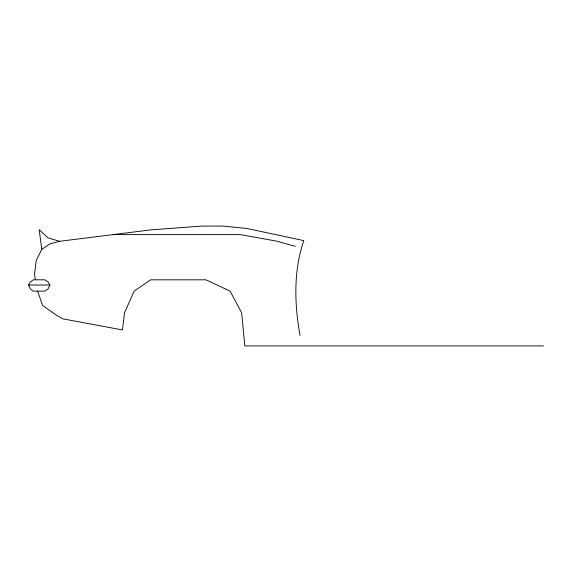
<?xml version="1.0" encoding="UTF-8"?>
<svg xmlns="http://www.w3.org/2000/svg" width="572" height="572" viewBox="0 0 572 572"><rect width="100%" height="100%" fill="white"/><g stroke="black" fill="none" stroke-linecap="round" stroke-linejoin="round"><path stroke-width="0.86" d="M49.843 285.02L48.105 288.946L44.702 291.127L33.376 291.127L30.402 288.946L28.6 285.02L30.402 281.867L33.376 279.801L44.702 279.801L48.105 281.867L49.843 285.02L28.6 285.02M300.028 335.378C294.444 304.118 293.329 270.978 303.811 240.619L247.025 228.485L223.008 226.083L201.766 226.083L150.915 229.865L59.567 241.312L49.993 243.879L41.77 249.421L36.336 260.16L34.484 274.202L35.364 279.801M112.97 234.62L240.44 234.62L276.684 241.155L295.359 246.36M543.4 345.917L244.809 345.917L241.663 312.855L230.123 291.141L205.963 279.822L150.65 279.822L134.113 291.141L124.517 312.855L122.487 329.937L62.934 318.869L56.421 315.229L42.557 305.398L37.623 291.127M59.567 241.312L48.041 237.838L39.182 229.701L41.77 249.421"/></g></svg>
